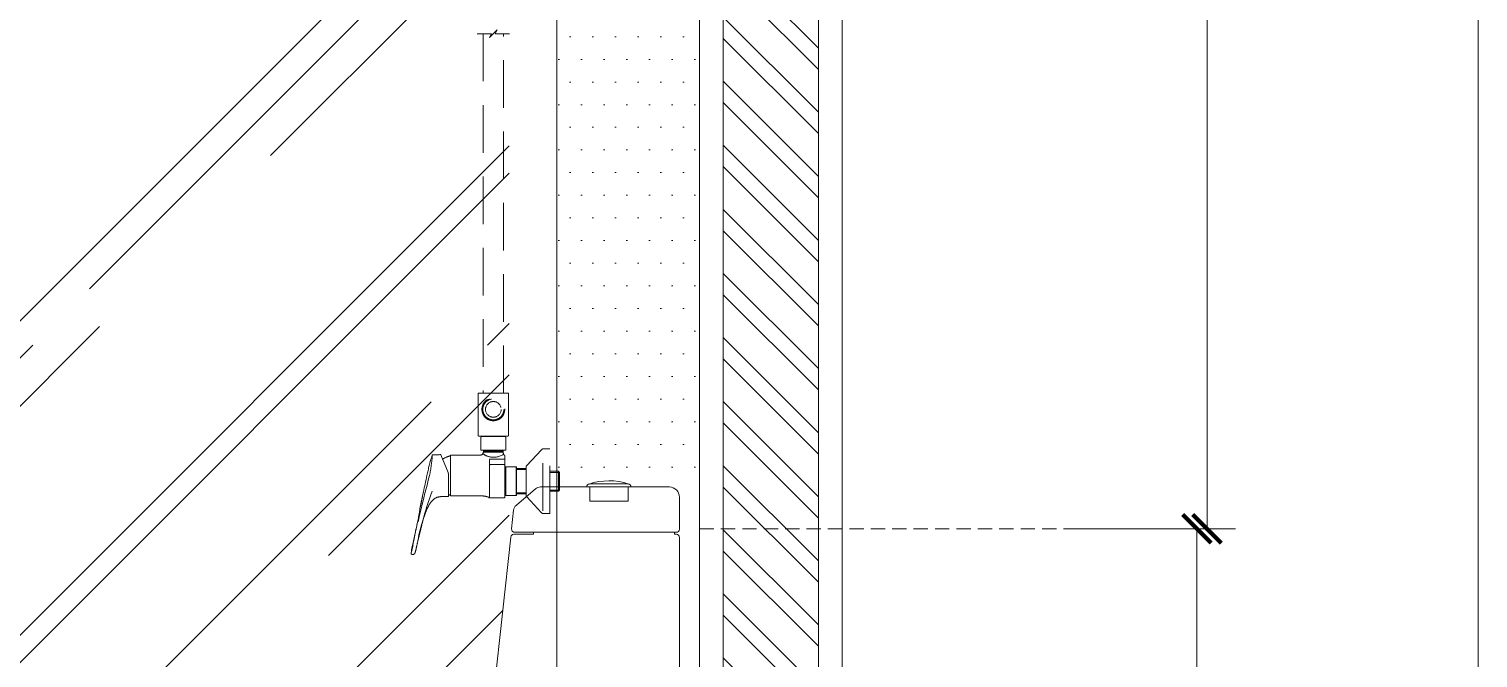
# Model space of a CAD drawing. Header units: millimetres. Extents: x 7371 to 278338, y -43753 to 35464.
# Drawn here: x 273083 to 274606, y -4881 to -4219 of the extents above; entities that cross this region are included whole.
import ezdxf

# ---------------------------------------------------------------- set-up
doc = ezdxf.new("R2010")
doc.units = ezdxf.units.MM
doc.header["$MEASUREMENT"] = 0
doc.linetypes.add('CENTER', pattern=[50.800000000000004, 31.75, -6.349999999999999, 6.349999999999999, -6.349999999999999])
doc.linetypes.add('HIDDEN2', pattern=[0.1875, 0.125, -0.0625])
doc.layers.get('DEFPOINTS').update_dxf_attribs({"lineweight": 18})
for name, color, linetype, lineweight in [('0.05', 252, 'Continuous', 5), ('28-Arsiran', 252, 'Continuous', 5), ('8', 8, 'Continuous', 5), ('AS', 8, 'HIDDEN2', 5), ('DINDING', 1, 'Continuous', 20), ('PIPA AIR BERSIH', 5, 'CENTER', 5)]:
    doc.layers.add(name, color=color, linetype=linetype, lineweight=lineweight)
doc.styles.get("Standard").update_dxf_attribs({"font": 'arial.ttf'})
doc.dimstyles.new('30 baru', dxfattribs={"dimtxt": 0.2, "dimasz": 0.1, "dimexe": 0.1, "dimexo": 0.1, "dimgap": 0.1, "dimtad": 1, "dimtoh": 1, "dimdec": 0, "dimlfac": 300, "dimtxsty": 'Standard', "dimblk": 'ARCHTICK', "dimcen": 0.1, "dimclrd": 1, "dimclre": 1, "dimclrt": 4, "dimadec": 0, "dimazin": 0, "dimtfac": 1, "dimtdec": 0, "dimtix": 1, "dimtmove": 0, "dimatfit": 3, "dimfxl": 1, "dimlwd": 5, "dimlwe": 5, "dimarcsym": 0})

# ---------------------------------------------------------------- blocks, each defined once
blk = doc.blocks.new('A$C192cc9fb')
at = {"layer": '0.05'}
for p, q in [((0.1198188071901143, 3.000013136901572), (0.6310965733302965, 3.000013136901572)), ((0.3598198581435383, 3.000013136901572), (0.2718194727938226, 3.000013136901572)), ((0.2718194727938226, 3.000013136901572), (0.2718194727938226, 3.000013136901572)), ((0.3598198581435383, 3.012013189449164), (0.2838195253416416, 3.012013189449164)), ((0.2838195253416416, 3.000013136901572), (0.2838195253416416, 2.944012891678994)), ((0.2838195253416416, 3.000013136901572), (0.2838195253416416, 2.944012891678994)), ((0.3598198581435383, 3.012013189449164), (0.4358201909456341, 3.012013189449164)), ((0.3598198581435383, 3.000013136901572), (0.4478202434932257, 3.000013136901572)), ((0.4358201909456341, 3.000013136901572), (0.4358201909456341, 2.944012891678994)), ((0.4358201909456341, 3.000013136901572), (0.4358201909456341, 2.944012891678994)), ((0.4478202434932257, 3.000013136901572), (0.4478202434932257, 3.000013136901572)), ((0.7272772794383684, 2.928288182832603), (0.65181568905885, 2.992400026351362)), ((0.0798186320310208, 2.83201240123438), (0.0798186320310208, 2.960012961742933)), ((0.4358201909456341, 2.944012891678994), (0.2838195253416416, 2.944012891678994)), ((0.7383726271923763, 2.907343373683034), (0.7463835270707762, 2.83330323389464)), ((0.09181868457881137, 2.820012348686333), (0.7344531032647694, 2.820012348686333)), ((0.09981871961056754, 2.812012313654606), (0.09981871961056754, 2.820012348686333)), ((0.09981871961056754, 2.812012313654606), (0.09981871961056754, 2.820012348686333)), ((0.6590397746577139, 2.812012313654606), (0.6590397746577139, 2.820012348686333)), ((0.0798186320310208, 1.740007619395328), (0.0798186320310208, 2.800012261107014)), ((0.09181868457881137, 2.812012313654606), (0.09981871961056754, 2.812012313654606)), ((0.09181868457881137, 2.812012313654606), (0.09981871961056754, 2.812012313654606)), ((0.6590397746577139, 2.812012313654606), (0.7379154132952692, 2.812012313654606)), ((0.749845837101276, 2.801303093767302), (0.8645348568613827, 1.741298452055645))]:
    blk.add_line(p, q, dxfattribs=at)
for centre, radius, start, end in [((0.1198188071901143, 2.960012961742933), 0.04000017515892806, 90, 180), ((0.2838195253416416, 3.000013136901572), 0.01200005254767842, 90, 180), ((0.359970093696603, 2.777987294617134), 0.2465917945364028, 71.34987785914727, 108.5111537675258), ((0.4358201909456341, 3.000013136901572), 0.01200005254767842, 0, 90), ((0.6310965733302965, 2.968012996774632), 0.03200014012714246, 49.6489140421589, 90), ((0.7065581637098433, 2.903901153255447), 0.0320001401271424, 6.175193180569768, 49.6489140421589), ((0.09181868457881137, 2.83201240123438), 0.01200005254767842, 180, 270), ((0.7344531032647694, 2.83201240123438), 0.01200005254767842, 270, 6.175193180569768), ((0.09181868457881137, 2.800012261107014), 0.01200005254767842, 90, 180), ((0.09181868457881137, 2.800012261107014), 0.01200005254767842, 90, 180), ((0.7379154132952692, 2.800012261107014), 0.01200005254767842, 6.175193180569768, 90)]:
    blk.add_arc(centre, radius, start, end, dxfattribs=at)
blk = doc.blocks.new('HDFJF')
at = {"layer": 'AS', "ltscale": 0.4}
for p, q in [((171.0079916020003, 108.1907022299137), (171.0229467615017, 108.1907022299137)), ((171.0143374678811, 107.8129043516263), (171.014337467884, 108.1907022299137)), ((171.0229467615017, 108.1907022299137), (171.0209417159294, 108.1947019857725)), ((171.0209417159294, 108.1947019857725), (171.0249414717876, 108.1907022299137)), ((171.0249414717876, 108.1907022299137), (171.028941227646, 108.1867024740555)), ((171.028941227646, 108.1867024740555), (171.0269465173602, 108.1907022299137)), ((171.0269465173602, 108.1907022299137), (171.0418913415751, 108.1907022299137)), ((171.0355454756912, 108.1907022299137), (171.0355454756884, 107.8129043516263)), ((171.0089424483512, 107.7684109434345), (171.0089424483512, 107.8124082578763)), ((171.0094385421011, 107.8129043516263), (171.0404444014684, 107.8129043516263)), ((171.0409404952184, 107.8124082578763), (171.0409404952184, 107.7684109434345)), ((170.972221175574, 107.7544066302871), (170.9654412276591, 107.7544066302871)), ((170.9654412276591, 107.6864107806943), (170.9654412276591, 107.7544066302871)), ((171.0404444014684, 107.7679045143979), (171.0094385421011, 107.7679045143979)), ((171.0119396814234, 107.7664058978619), (171.0119396814234, 107.7532077370583)), ((171.0369407393599, 107.7674084206479), (171.0129422042098, 107.7674084206479)), ((171.014244450303, 107.7679045143979), (171.0139447269958, 107.7676047910907)), ((171.0139447269958, 107.7676047910907), (171.0139447269958, 107.7674084206479)), ((171.0359382165738, 107.7676047910907), (171.0356384932666, 107.7679045143979)), ((171.0359382165738, 107.7674084206479), (171.0359382165738, 107.7676047910907)), ((171.0379432621462, 107.7532077370583), (171.0379432621462, 107.7664058978619)), ((170.9730273279176, 107.6892219786103), (170.9730273279176, 107.7502828509907)), ((170.9898325036947, 107.7369916726093), (170.9743192387246, 107.7535591367974)), ((171.0379432621462, 107.7532077370583), (171.0119396814234, 107.7532077370583)), ((171.0119396814234, 107.7532077370583), (171.0122394047308, 107.7529080137511)), ((171.0122394047308, 107.7529080137511), (171.0376435388389, 107.7529080137511)), ((171.0129422042098, 107.7039084206645), (171.0129422042098, 107.7469032123196)), ((171.0139447269958, 107.7437302793784), (171.0289412276431, 107.7437302793784)), ((171.0144408207458, 107.7529080137511), (171.0144408207458, 107.7500244688299)), ((171.0144408207458, 107.7529080137511), (171.0144408207458, 107.7500244688299)), ((171.0144408207458, 107.7508926328917), (171.0153193200944, 107.7519571673969)), ((171.0144408207458, 107.7508926328917), (171.0354421228238, 107.7508926328917)), ((171.0153193200944, 107.7519571673969), (171.0153193200944, 107.7529080137511)), ((171.0345739587616, 107.7519571673969), (171.0153193200944, 107.7519571673969)), ((171.0345739587616, 107.7519571673969), (171.0345739587616, 107.7529080137511)), ((171.0354421228238, 107.7508926328917), (171.0345739587616, 107.7519571673969)), ((171.0354421228238, 107.7509029681784), (171.0354421228238, 107.7529080137511)), ((171.0354421228238, 107.7509029681784), (171.0354421228238, 107.7529080137511)), ((171.0376435388389, 107.7529080137511), (171.0379432621462, 107.7532077370583)), ((171.0694452152632, 107.7479057351062), (171.038439355896, 107.7479057351062)), ((171.0699413090132, 107.7471512591949), (171.0699413090132, 107.7054070372005)), ((171.0800492191669, 107.7481227761216), (171.0725147953407, 107.7294882546417)), ((171.0878523604409, 107.7482467995593), (171.0881004073159, 107.7482467995593)), ((171.0881004073159, 107.7482467995593), (171.0883484541908, 107.7482364642727)), ((170.9566045577394, 107.7308835183139), (170.9554470056563, 107.7297259662304)), ((170.9554470056563, 107.7297259662304), (170.9654412276591, 107.7297259662304)), ((170.9554470056563, 107.7110914447505), (170.9554470056563, 107.7297259662304)), ((170.9566045577394, 107.7308835183139), (170.9566045577394, 107.7099235573815)), ((170.9654412276591, 107.7308835183139), (170.9566045577394, 107.7308835183139)), ((170.9904422855956, 107.7052520079031), (170.9904422855956, 107.7355550677918)), ((171.0004468428846, 107.7336223692242), (170.9904422855956, 107.7336223692242)), ((171.0004468428846, 107.7325681700057), (170.9904422855956, 107.7325681700057)), ((171.0009429366346, 107.7354103737809), (171.0004468428846, 107.7354103737809)), ((171.0004468428846, 107.7054070372005), (171.0004468428846, 107.7354103737809)), ((171.0009429366346, 107.7354103737809), (171.0009429366346, 107.7054070372005)), ((171.0009429366346, 107.7354103737809), (171.0124461104598, 107.7354103737809)), ((171.0119396814234, 107.7054070372005), (171.0119396814234, 107.7354103737809)), ((171.0124461104598, 107.7354103737809), (171.0124461104598, 107.7054070372005)), ((171.0129422042098, 107.7306561420119), (171.0124461104598, 107.7306561420119)), ((171.0139447269958, 107.737901177817), (171.0279387048569, 107.737901177817)), ((171.0289412276431, 107.7039084206645), (171.0289412276431, 107.736908990317)), ((171.0720807133095, 107.7272351621949), (171.0720807133095, 107.7046835671485)), ((170.9554470056563, 107.7110914447505), (170.9654412276591, 107.7110914447505)), ((170.9554470056563, 107.7110914447505), (170.9566045577394, 107.7099235573815)), ((170.9566045577394, 107.7099235573815), (170.9654412276591, 107.7099235573815)), ((171.0124461104598, 107.7101509336835), (171.0129422042098, 107.7101509336835)), ((170.9743192387246, 107.687258274184), (170.9898325036947, 107.7038154030861)), ((171.0004468428846, 107.7082492409752), (170.9904422855956, 107.7082492409752)), ((170.9904422855956, 107.7071847064706), (171.0004468428846, 107.7071847064706)), ((171.0004468428846, 107.7054070372005), (171.0009429366346, 107.7054070372005)), ((171.0124461104598, 107.7054070372005), (171.0009429366346, 107.7054070372005)), ((171.0139447269958, 107.7029058978778), (171.0286828454818, 107.7029058978778)), ((171.0694452152632, 107.7049109434505), (171.0365996749069, 107.7049109434505)), ((171.0699413090132, 107.7071020241789), (171.0699413090132, 107.7056550840753)), ((171.0720807133095, 107.7047249082944), (171.0720807133095, 107.7046835671485)), ((171.0720807133095, 107.7046835671485), (171.0720807133095, 107.7046835671485)), ((171.0808657067969, 107.7041047911067), (171.0808657067969, 107.7041047911067)), ((171.0873666019775, 107.701438287201), (171.0873666019775, 107.701438287201)), ((171.0931440271063, 107.6940278868124), (171.0931440271063, 107.6940278868124)), ((171.1013709151251, 107.6949787331665), (171.0992625166881, 107.7050246316016)), ((171.1013502445522, 107.6950717507449), (171.1013709151251, 107.6949787331665)), ((171.1020323734582, 107.6917851296515), (171.1013709151251, 107.6949787331665)), ((171.1016603031458, 107.6935731342088), (171.1013709151251, 107.6949787331665)), ((171.1013709151251, 107.6949787331665), (171.1013709151251, 107.6949787331665)), ((171.1020323734582, 107.6917851296515), (171.1016603031458, 107.6935731342088)), ((170.9654412276591, 107.6864107806943), (170.972221175574, 107.6864107806943)), ((171.0993658695527, 107.6771917051758), (171.0986630700737, 107.6798272032222)), ((171.1020323734582, 107.6917851296515), (171.1020323734582, 107.6917851296515)), ((171.1061974939, 107.6487179909902), (171.1064041996291, 107.6479738503655)), ((171.1064041996291, 107.6479738503655), (171.1072103519725, 107.64516265245)), ((171.1082542159046, 107.6599627826541), (171.1086366215035, 107.6582057839567)), ((171.1093394209824, 107.6514051654691), (171.1093394209824, 107.6514051654691)), ((171.1105176436385, 107.6506196836985), (171.111282454836, 107.6445115294031)), ((171.1104969730656, 107.6434780007572), (171.1101352380395, 107.6434056537521)), ((171.1101352380395, 107.6434056537521), (171.1103212731957, 107.6434469948979)), ((171.1101352380395, 107.6434056537521), (171.1101352380395, 107.6434056537521)), ((171.1103212731957, 107.6434469948979), (171.1104866377791, 107.6434780007572)), ((171.1104866377791, 107.6434780007572), (171.1104866377791, 107.6434780007572)), ((171.111282454836, 107.6445011941165), (171.111282454836, 107.6445115294031))]:
    blk.add_line(p, q, dxfattribs=at)
for points in [[(170.9654412276591, 107.7544066302871), (170.9654412276591, 107.7544066302871)], [(171.0249414717848, 107.7337463926619), (171.0249414717848, 107.7337463926619)], [(170.9523980961519, 107.7204035378474), (170.9523980961519, 107.7204035378474)], [(170.9654412276591, 107.6879093972304), (170.9654412276591, 107.6879093972304)], [(170.9654412276591, 107.6864107806943), (170.9654412276591, 107.6864107806943)]]:
    blk.add_lwpolyline(points, dxfattribs=at)
for points in [[(171.0089424483512, 107.8124082578763), (171.0089424483512, 107.8126873106108), (171.0091698246533, 107.8129043516263), (171.0094385421011, 107.8129043516263)], [(171.0404444014684, 107.8129043516263), (171.0407234542028, 107.8129043516263), (171.0409404952184, 107.8126873106108), (171.0409404952184, 107.8124082578763)], [(170.972221175574, 107.7544066302871), (170.9730066573447, 107.7544066302871), (170.9737507979696, 107.7541069069799), (170.9743192387246, 107.7535591367974)], [(171.0094385421011, 107.7679045143979), (171.0091698246533, 107.7679045143979), (171.0089424483512, 107.7681318907), (171.0089424483512, 107.7684109434345)], [(171.0119396814234, 107.7664058978619), (171.0119396814234, 107.7669536680438), (171.0123944340275, 107.7674084206479), (171.0129422042098, 107.7674084206479)], [(171.0369407393599, 107.7674084206479), (171.0374988448286, 107.7674084206479), (171.0379432621462, 107.7669536680438), (171.0379432621462, 107.7664058978619)], [(171.0409404952184, 107.7684109434345), (171.0409404952184, 107.7681318907), (171.0407234542028, 107.7679045143979), (171.0404444014684, 107.7679045143979)], [(171.0129422042098, 107.7469032123196), (171.0129422042098, 107.7472132709139), (171.0130765629336, 107.7474923236479), (171.0133142745221, 107.7476886940907)], [(171.0129422042098, 107.7429241270345), (171.0130042159284, 107.7434202207845), (171.0134486332461, 107.7437819558103), (171.0139447269958, 107.7437302793784)], [(171.0144408207458, 107.7500244688299), (171.0144408207458, 107.7491149636217), (171.0140274092876, 107.7482571348459), (171.0133142745221, 107.7476886940907)], [(171.0283831221746, 107.7459213601067), (171.0234531905352, 107.7450118548985), (171.0183578943126, 107.7460143776845), (171.0141410974386, 107.7487325580227)], [(171.0359072107144, 107.7493009987778), (171.0337057946992, 107.7475853412258), (171.0311219730853, 107.7464277891428), (171.0283831221746, 107.7459213601067)], [(171.028982568789, 107.7388106830253), (171.0289618982162, 107.7402782937021), (171.0289412276431, 107.7417459043783), (171.0289205570702, 107.7432135150551)], [(171.038439355896, 107.7479057351062), (171.0367857100631, 107.7479057351062), (171.0354421228238, 107.7492493223459), (171.0354421228238, 107.7509029681784)], [(171.0694452152632, 107.7479057351062), (171.0697139327112, 107.7479057351062), (171.0699413090132, 107.7476783588041), (171.0699413090132, 107.7474096413567)], [(171.0699413090132, 107.7471512591949), (171.0728351892207, 107.7463037657057), (171.0756153812773, 107.7451358783361), (171.0782508793235, 107.7436579323727)], [(171.0800492191669, 107.7481227761216), (171.0800698897398, 107.7481537819809), (171.0800802250263, 107.7481847878407), (171.0801008955991, 107.7482157937)], [(171.0801008955991, 107.7482157937), (171.080121566172, 107.7482364642727), (171.0801525720314, 107.7482571348459), (171.0801835778908, 107.7482778054186)], [(171.0803282719011, 107.7483191465644), (171.0830051110933, 107.7482881407052), (171.0856716149988, 107.7482674701319), (171.0883484541908, 107.7482364642727)], [(171.0883484541908, 107.7482364642727), (171.088782536222, 107.7482364642727), (171.0891546065344, 107.7479470762521), (171.0892786299719, 107.7475336647938)], [(171.0919761397368, 107.7264083392784), (171.090529199633, 107.7335500222191), (171.0895163415603, 107.7407743874515), (171.0889272302323, 107.7480400938299)], [(171.0892786299719, 107.7475336647938), (171.0914076989817, 107.7405676817227), (171.0932370446844, 107.7335293516459), (171.0947459965069, 107.7264083392784)], [(170.9898325036947, 107.7369916726093), (170.99022524458, 107.7366196022964), (170.9904422855956, 107.7361028379737), (170.9904422855956, 107.7355550677918)], [(171.0129422042098, 107.736908990317), (171.0129422042098, 107.7374567604995), (171.0133866215273, 107.737901177817), (171.0139447269958, 107.737901177817)], [(171.0279387048569, 107.737901177817), (171.0284968103256, 107.737901177817), (171.0289412276431, 107.7374567604995), (171.0289412276431, 107.736908990317)], [(171.028982568789, 107.7388106830253), (171.0290342452212, 107.7384282774263), (171.0289618982162, 107.7380458718273), (171.0287861983464, 107.7376944720882)], [(171.0720807133095, 107.7272351621949), (171.0720807133095, 107.7280103086789), (171.0722357426063, 107.7287751198768), (171.0725147953407, 107.7294882546417)], [(171.0919761397368, 107.7264083392784), (171.099035140386, 107.6997019590768), (171.1053500004105, 107.6727992084325), (171.1109310550966, 107.6457414284912)], [(171.0947459965069, 107.7264083392784), (171.097195459397, 107.7148741595938), (171.0996242517141, 107.7033296446221), (171.1020323734582, 107.6917851296515)], [(171.0893096358313, 107.7100475808186), (171.096833724371, 107.6886742084284), (171.1029005375206, 107.6668150775742), (171.1074583988475, 107.6446252175541)], [(170.9904422855956, 107.7052520079031), (170.9904422855956, 107.7047145730072), (170.99022524458, 107.7041978086851), (170.9898325036947, 107.7038154030861)], [(171.0139447269958, 107.7029058978778), (171.0133866215273, 107.7029058978778), (171.0129422042098, 107.7033503151954), (171.0129422042098, 107.7039084206645)], [(171.0289412276431, 107.7039084206645), (171.0289412276431, 107.7033503151954), (171.0284968103256, 107.7029058978778), (171.0279387048569, 107.7029058978778)], [(171.0289412276431, 107.7038980853773), (171.0289412276431, 107.7033503151954), (171.0284968103256, 107.7029058978778), (171.0279387048569, 107.7029058978778)], [(171.0291686039452, 107.7030402566021), (171.0290239099349, 107.7029472390237), (171.0288482100652, 107.7029058978778), (171.0286828454818, 107.7029058978778)], [(171.0290239099349, 107.7038154030861), (171.0289929040755, 107.703867079518), (171.0289722335025, 107.7038774148046), (171.0289515629296, 107.7038980853773)], [(171.0291686039452, 107.7035983620701), (171.029116927513, 107.7036810443624), (171.0290652510806, 107.7037637266536), (171.0290239099349, 107.7038154030861)], [(171.0291686039452, 107.7030402566021), (171.0314423669656, 107.7042908262629), (171.0340055180065, 107.7049316140232), (171.0365996749069, 107.7049109434505)], [(171.0292099450909, 107.703474338633), (171.0291996098046, 107.7034950092062), (171.0291996098046, 107.7035260150655), (171.0291892745181, 107.7035466856381)], [(171.0699413090132, 107.7054070372005), (171.0699413090132, 107.705127984466), (171.0697139327112, 107.7049109434505), (171.0694452152632, 107.7049109434505)], [(171.0699413090132, 107.7054070372005), (171.0699413090132, 107.705127984466), (171.0697139327112, 107.7049109434505), (171.0694452152632, 107.7049109434505)], [(171.0697966150028, 107.7050556374603), (171.0697035974247, 107.7049626198825), (171.0695795739872, 107.7049109434505), (171.0694452152632, 107.7049109434505)], [(171.0699413090132, 107.7054070372005), (171.0699413090132, 107.7052726784763), (171.0698896325809, 107.7051486550387), (171.0697966150028, 107.7050556374603)], [(171.0720807133095, 107.7063475482675), (171.0713779138305, 107.7060995013928), (171.070664779065, 107.7058721250907), (171.0699413090132, 107.7056550840753)], [(171.0723804366167, 107.7043838438413), (171.0722150720333, 107.7043838438413), (171.0720807133095, 107.704518202565), (171.0720807133095, 107.7046835671485)], [(171.0783335616152, 107.7043321674088), (171.0763491866157, 107.7043528379814), (171.0743648116162, 107.704363173268), (171.0723804366167, 107.7043838438413)], [(171.0783335616152, 107.7043321674088), (171.0791810551046, 107.7043218321222), (171.080028548594, 107.704249485117), (171.0808657067969, 107.7041047911067)], [(171.0810000655208, 107.7039084206645), (171.0808863773698, 107.7038877500912), (171.0807830245053, 107.7039600970964), (171.0807623539323, 107.7040634499614)], [(171.0808657067969, 107.7041047911067), (171.0832738285411, 107.7039911029557), (171.0855682621342, 107.7030505918881), (171.0873666019775, 107.701438287201)], [(171.0810000655208, 107.7039084206645), (171.0812894535416, 107.7039497618103), (171.0815788415623, 107.7039807676691), (171.0818682295831, 107.7040117735283)], [(171.0873666019775, 107.701438287201), (171.089919417732, 107.6995262592067), (171.091914128018, 107.6969734434521), (171.0931440271063, 107.6940278868124)], [(171.0938881677311, 107.6926326231407), (171.0935884444238, 107.6930667051716), (171.0933403975491, 107.6935317930624), (171.0931440271063, 107.6940278868124)], [(171.1001926924692, 107.7005907937119), (171.0998826338755, 107.7020687396753), (171.0995725752818, 107.7035466856381), (171.0992625166881, 107.7050246316016)], [(171.1013709151251, 107.6949787331665), (171.1009781742398, 107.696849420015), (171.1005854333545, 107.6987201068629), (171.1001926924692, 107.7005907937119)], [(170.9743192387246, 107.687258274184), (170.9737507979696, 107.6867105040015), (170.9730066573447, 107.6864107806943), (170.972221175574, 107.6864107806943)], [(171.0938881677311, 107.6926326231407), (171.0963169600481, 107.6877233620742), (171.0981566410373, 107.6825350482737), (171.0993658695527, 107.6771917051758)], [(171.1020323734582, 107.6917851296515), (171.1020427087448, 107.6917437885057), (171.1020427087448, 107.6917024473598), (171.1020530440312, 107.6916611062139)], [(171.1044301599159, 107.6783182514), (171.1034689782756, 107.6827417540031), (171.102683496505, 107.6871859271783), (171.1020530440312, 107.6916611062139)], [(171.1044301599159, 107.6783182514), (171.1058667647333, 107.671589979917), (171.1072723636913, 107.664851373148), (171.1086572920764, 107.6581024310923)], [(171.1044301599159, 107.6783182514), (171.1050502771033, 107.6752693418954), (171.1056807295772, 107.6722100971047), (171.1063215173373, 107.6691611876)], [(171.0993658695527, 107.6771917051758), (171.1011332035366, 107.6704530984067), (171.1028281905153, 107.6636834857784), (171.1044508304889, 107.6569035378634)], [(171.1063215173373, 107.6691611876), (171.1069623050977, 107.6660916075221), (171.1076134281443, 107.6630220274448), (171.1082542159046, 107.6599627826541)], [(171.1042337894734, 107.6578337136443), (171.1041614424681, 107.6581437722376), (171.1040787601764, 107.658453830832), (171.1040064131714, 107.6587742247119)], [(171.1044508304889, 107.6569035378634), (171.1043784834837, 107.6572135964567), (171.1043061364784, 107.6575133197644), (171.1042337894734, 107.6578337136443)], [(171.1061974939, 107.6487179909902), (171.105608382572, 107.6514465066144), (171.1050192712439, 107.6541750222392), (171.1044508304889, 107.6569035378634)], [(171.1057737471552, 107.6506403542711), (171.1058254235874, 107.6504336485423), (171.1058667647333, 107.6502269428129), (171.1059081058792, 107.6500512429433)], [(171.1059081058792, 107.6500512429433), (171.1060114587438, 107.6495551491933), (171.1060527998895, 107.6493587787505), (171.1061044763217, 107.6491624083083)], [(171.1061044763217, 107.6491624083083), (171.1061354821813, 107.649028049584), (171.1061561527541, 107.6488936908603), (171.106176823327, 107.6488213438552)], [(171.106176823327, 107.6488213438552), (171.1061871586135, 107.64874899685), (171.1061974939, 107.6487386615634), (171.1061974939, 107.6487179909902)], [(171.1072206872591, 107.64516265245), (171.106879622806, 107.6463512103923), (171.1065385583531, 107.6475294330479), (171.1061974939, 107.6487179909902)], [(171.1086366215035, 107.6582057839567), (171.1086366215035, 107.658185113384), (171.1086469567899, 107.6581644428108), (171.1086469567899, 107.6581541075248)], [(171.1104452966332, 107.6508470600005), (171.1097321618678, 107.6532345111717), (171.1091327152535, 107.6556529682026), (171.1086572920764, 107.6581024310923)], [(171.1104452966332, 107.6508470600005), (171.1104763024925, 107.6507747129954), (171.1104969730656, 107.6507127012763), (171.1105176436385, 107.6506403542711)], [(171.1101352380395, 107.6434056537521), (171.108853662519, 107.6431369363041), (171.107582422285, 107.6439017475021), (171.1072103519725, 107.64516265245)], [(171.1072206872591, 107.64516265245), (171.107355045983, 107.644831923283), (171.1074997399934, 107.6445011941165), (171.1077167810089, 107.6442324766686)], [(171.1077167810089, 107.6442324766686), (171.1079234867381, 107.6439637592206), (171.1082128747589, 107.6437570534918), (171.1085229333524, 107.6436020241948)], [(171.108171533613, 107.6438190652103), (171.1083989099149, 107.6436537006268), (171.1086572920764, 107.6435296771897), (171.1089260095242, 107.6434469948979)], [(171.1085229333524, 107.6436020241948), (171.1087709802274, 107.6434883360438), (171.1090396976752, 107.643395318466), (171.1092980798367, 107.6433746478928)], [(171.1089260095242, 107.6434469948979), (171.1091947269721, 107.6433746478928), (171.1094841149929, 107.6433333067469), (171.1097631677272, 107.6433539773201)], [(171.1092980798367, 107.6433746478928), (171.109577132571, 107.6433436420335), (171.1098561853052, 107.6433746478928), (171.1101352380395, 107.6434056537521)], [(171.1097631677272, 107.6433539773201), (171.1098871911647, 107.6433643126062), (171.110011214602, 107.6433849831788), (171.1101352380395, 107.6434056537521)], [(171.1105486494978, 107.6434986713299), (171.1105279789248, 107.6434883360438), (171.110507308352, 107.6434883360438), (171.1104866377791, 107.6434780007572)], [(171.111282454836, 107.6445011941165), (171.1113031254091, 107.6440154356531), (171.1109723962425, 107.6435813536216), (171.1104969730656, 107.6434780007572)], [(171.110848372805, 107.6436330300541), (171.1107553552269, 107.6435710183356), (171.1106520023623, 107.6435193419031), (171.1105486494978, 107.6434986713299)], [(171.1110860843935, 107.6438707416428), (171.1110240726747, 107.643777724065), (171.1109413903831, 107.6437053770593), (171.110848372805, 107.6436330300541)], [(171.1112411136903, 107.64417046495), (171.111210107831, 107.644067112085), (171.1111584313987, 107.6439637592206), (171.1110860843935, 107.6438707416428)], [(171.111282454836, 107.6445115294031), (171.1112721195497, 107.6443978412521), (171.1112721195497, 107.644284153101), (171.1112411136903, 107.64417046495)]]:
    blk.add_open_spline(points, degree=3, dxfattribs=at)
for points, knots in [([(171.0129422042098, 107.7959028054067), (171.0129422042098, 107.8025380593113), (171.0183165531666, 107.807902072982), (171.0249414717848, 107.807902072982), (171.0315663904029, 107.807902072982), (171.0369407393599, 107.8025380593113), (171.0369407393599, 107.7959028054067), (171.0369407393599, 107.7892778867887), (171.0315663904029, 107.7839035378314), (171.0249414717848, 107.7839035378314), (171.0183165531666, 107.7839035378314), (171.0129422042098, 107.7892778867887), (171.0129422042098, 107.7959028054067), (171.0129422042098, 107.7959028054067), (171.0129422042098, 107.7959028054067), (171.0129422042098, 107.7959028054067)], [0, 0, 0, 0, 1, 1, 1, 2, 2, 2, 3, 3, 3, 4, 4, 4, 5, 5, 5, 5]), ([(171.0134382979595, 107.7959028054067), (171.0134382979595, 107.8022590065768), (171.018595605901, 107.807405979232), (171.0249414717848, 107.807405979232), (171.0312976729551, 107.807405979232), (171.0364446456101, 107.8022590065768), (171.0364446456101, 107.7959028054067), (171.0364446456101, 107.7895569395232), (171.0312976729551, 107.7844099668681), (171.0249414717848, 107.7844099668681), (171.018595605901, 107.7844099668681), (171.0134382979595, 107.7895569395232), (171.0134382979595, 107.7959028054067), (171.0134382979595, 107.7959028054067), (171.0134382979595, 107.7959028054067), (171.0134382979595, 107.7959028054067)], [0, 0, 0, 0, 1, 1, 1, 2, 2, 2, 3, 3, 3, 4, 4, 4, 5, 5, 5, 5]), ([(171.0139447269958, 107.7959028054067), (171.0139447269958, 107.8019799538428), (171.0188643233488, 107.806909885482), (171.0249414717848, 107.806909885482), (171.0310186202208, 107.806909885482), (171.0359382165738, 107.8019799538428), (171.0359382165738, 107.7959028054067), (171.0359382165738, 107.7898359922572), (171.0310186202208, 107.7849060606181), (171.0249414717848, 107.7849060606181), (171.0188643233488, 107.7849060606181), (171.0139447269958, 107.7898359922572), (171.0139447269958, 107.7959028054067), (171.0139447269958, 107.7959028054067), (171.0139447269958, 107.7959028054067), (171.0139447269958, 107.7959028054067)], [0, 0, 0, 0, 1, 1, 1, 2, 2, 2, 3, 3, 3, 4, 4, 4, 5, 5, 5, 5]), ([(171.0166939131931, 107.7959028054067), (171.0166939131931, 107.8004606667335), (171.0203836104578, 107.8041606992851), (171.0249414717848, 107.8041606992851), (171.0294993331117, 107.8041606992851), (171.0331890303765, 107.8004606667335), (171.0331890303765, 107.7959028054067), (171.0331890303765, 107.791355279366), (171.0294993331117, 107.7876552468149), (171.0249414717848, 107.7876552468149), (171.0203836104578, 107.7876552468149), (171.0166939131931, 107.791355279366), (171.0166939131931, 107.7959028054067), (171.0166939131931, 107.7959028054067), (171.0166939131931, 107.7959028054067), (171.0166939131931, 107.7959028054067)], [0, 0, 0, 0, 1, 1, 1, 2, 2, 2, 3, 3, 3, 4, 4, 4, 5, 5, 5, 5]), ([(171.0801835778908, 107.7482778054186), (171.0802145837501, 107.7482881407052), (171.0802455896095, 107.7483088112778), (171.0802765954689, 107.7483088112778), (171.0802972660418, 107.7483088112778), (171.0803076013283, 107.7483088112778), (171.0803282719011, 107.7483191465644)], [2, 2, 2, 2, 3, 3, 3, 4, 4, 4, 4]), ([(171.1040064131714, 107.6587742247119), (171.10325193726, 107.6618438047892), (171.1025077966353, 107.6649133848665), (171.101732650151, 107.6679829649444), (171.1009575036668, 107.6710525450211), (171.1001720218962, 107.6741221250984), (171.0993762048391, 107.6771917051758)], [0, 0, 0, 0, 1, 1, 1, 2, 2, 2, 2]), ([(171.1072206872591, 107.64516265245), (171.1073240401235, 107.6449042702882), (171.1074273929881, 107.6446355528402), (171.107582422285, 107.6444081765381), (171.1077374515818, 107.6441808002361), (171.1079441573109, 107.6439740945072), (171.108171533613, 107.6438190652103)], [0, 0, 0, 0, 1, 1, 1, 2, 2, 2, 2]), ([(171.1112514489768, 107.6443048236737), (171.1112721195497, 107.6443461648196), (171.111282454836, 107.6443978412521), (171.111282454836, 107.644449517684), (171.111282454836, 107.6444701882572), (171.111282454836, 107.6444908588299), (171.111282454836, 107.6445011941165)], [0, 0, 0, 0, 1, 1, 1, 2, 2, 2, 2])]:
    blk.add_open_spline(points, degree=3, knots=knots, dxfattribs=at)
blk = doc.blocks.new('_ArchTick')
at = {"color": 0, "linetype": 'ByBlock', "const_width": 0.15}
blk.add_lwpolyline([(-0.5, -0.5), (0.5, 0.5)], dxfattribs=at)
blk = doc.blocks.new('*D236')
at = {"color": 1, "lineweight": 5, "transparency": 16777216}
for p, q in [((127661.7517891513, -898.9150741099558), (127662.1331808195, -898.9150741099558)), ((127662.0331808195, -901.4150741099552), (127662.0331808195, -898.9150741099558)), ((127661.7517891513, -901.4150741099552), (127662.1331808195, -901.4150741099552))]:
    blk.add_line(p, q, dxfattribs=at)
at = {"layer": 'DEFPOINTS', "color": 0, "transparency": 16777216}
for p in [(127661.6517891513, -898.9150741099558), (127662.0331808195, -898.9150741099558), (127661.6517891513, -901.4150741099552)]:
    blk.add_point(p, dxfattribs=at)
at = {"color": 1, "lineweight": 5, "transparency": 16777216, "xscale": 0.1, "yscale": 0.1, "zscale": 0.1}
for p, rotation in [((127662.0331808195, -898.9150741099558), 90), ((127662.0331808195, -901.4150741099552), 270)]:
    blk.add_blockref('_ArchTick', p, dxfattribs=dict(at, rotation=rotation))
at = {"color": 4, "transparency": 16777216, "insert": (127661.8310662219, -900.1650741099915), "char_height": 0.2, "attachment_point": 5, "rotation": 90}
blk.add_mtext('750', dxfattribs=at)
blk = doc.blocks.new('*D237')
at = {"color": 1, "lineweight": 5, "transparency": 16777216}
for p, q in [((127661.6363074575, -891.4150741099552), (127662.168720522, -891.4150741099552)), ((127662.068720522, -898.9150741099558), (127662.068720522, -891.4150741099552)), ((127661.600767755, -898.9150741099558), (127662.168720522, -898.9150741099558))]:
    blk.add_line(p, q, dxfattribs=at)
at = {"layer": 'DEFPOINTS', "color": 0, "transparency": 16777216}
for p in [(127661.5363074575, -891.4150741099552), (127662.068720522, -891.4150741099552), (127661.500767755, -898.9150741099558)]:
    blk.add_point(p, dxfattribs=at)
at = {"color": 1, "lineweight": 5, "transparency": 16777216, "xscale": 0.1, "yscale": 0.1, "zscale": 0.1}
for p, rotation in [((127662.068720522, -891.4150741099552), 90), ((127662.068720522, -898.9150741099558), 270)]:
    blk.add_blockref('_ArchTick', p, dxfattribs=dict(at, rotation=rotation))
at = {"color": 4, "transparency": 16777216, "insert": (127661.8666059244, -895.1650741099915), "char_height": 0.2, "attachment_point": 5, "rotation": 90}
blk.add_mtext('2250', dxfattribs=at)
blk = doc.blocks.new('*D238')
at = {"color": 1, "lineweight": 5, "transparency": 16777216}
for p, q in [((127661.600767755, -891.4150741099552), (127663.1178570377, -891.4150741099552)), ((127663.0178570377, -901.4150741099552), (127663.0178570377, -891.4150741099552)), ((127661.7517891513, -901.4150741099552), (127663.1178570377, -901.4150741099552))]:
    blk.add_line(p, q, dxfattribs=at)
at = {"layer": 'DEFPOINTS', "color": 0, "transparency": 16777216}
for p in [(127661.500767755, -891.4150741099552), (127663.0178570377, -891.4150741099552), (127661.6517891513, -901.4150741099552)]:
    blk.add_point(p, dxfattribs=at)
at = {"color": 1, "lineweight": 5, "transparency": 16777216, "xscale": 0.1, "yscale": 0.1, "zscale": 0.1}
for p, rotation in [((127663.0178570377, -891.4150741099552), 90), ((127663.0178570377, -901.4150741099552), 270)]:
    blk.add_blockref('_ArchTick', p, dxfattribs=dict(at, rotation=rotation))
at = {"color": 4, "transparency": 16777216, "insert": (127662.8156742273, -896.4150741099911), "char_height": 0.2, "attachment_point": 5, "rotation": 90}
blk.add_mtext('3000', dxfattribs=at)
blk = doc.blocks.new('dsdsdsdsd')
h = blk.add_hatch()
h.set_pattern_fill('DOTS', color=8, scale=0.05)
h.set_pattern_definition([(0, (127803.6664204888, -997.3892394727438), (0.0396875, 0.079375), [0, -0.079375])])
h.paths.add_polyline_path([(127659.7907862589, -894.6794021807212), (127660.2907862589, -894.6794021807212), (127660.2907862589, -898.74598841952), (127659.7907862589, -898.74598841952)])
h = blk.add_hatch()
h.set_pattern_fill('AR-RROOF', color=8, scale=0.03333333333333333, angle=45)
h.set_pattern_definition([(45, (127077.642345538, -1380.496847396917), (0.7184204896855326, 1.915787972494753), [12.7, -1.693333333333333, 4.233333333333333, -0.8466666666666667]), (45, (127078.1392530434, -1379.401256150146), (-1.394933117472742, 0.1975656346635212), [2.54, -0.2794, 5.08, -0.635]), (45, (127077.4328062285, -1379.68862434602), (2.712037348562885, 3.514273562045062), [6.773333333333333, -1.185333333333334, 3.386666666666667, -0.8466666666666667])])
edge = h.paths.add_edge_path()
edge.add_line((127659.6242823175, -895.4150741099547), (127656.8742853491, -895.4150741099548))
edge.add_line((127656.8742853491, -895.4150741099548), (127656.8742853491, -901.4150741099547))
edge.add_line((127656.8742853491, -901.4150741099547), (127657.7076168153, -901.4150741099547))
edge.add_line((127657.7076168153, -901.4150741099547), (127658.1561701072, -901.4150741099547))
edge.add_line((127658.1561701072, -901.4150741099547), (127658.1119440152, -901.0790047239609))
edge.add_spline(control_points=[(127658.1119440152, -901.0790047239609), (127658.0888404677, -900.9034536333829), (127657.9934588498, -900.7454788477776), (127657.8488537953, -900.6432819279536)], knot_values=[0, 0, 0, 0, 1, 1, 1, 1], degree=3, periodic=0)
edge.add_spline(control_points=[(127657.8488537953, -900.6432819279536), (127657.8243399043, -900.6259175821316), (127657.8002010179, -900.6079825770573), (127657.7764860498, -900.5894932172803)], knot_values=[0, 0, 0, 0, 1, 1, 1, 1], degree=3, periodic=0)
edge.add_spline(control_points=[(127657.7764860498, -900.5894932172803), (127657.6820419435, -900.5159433919257), (127657.6268510416, -900.402969164507), (127657.6268510416, -900.2832611579103)], knot_values=[0, 0, 0, 0, 1, 1, 1, 1], degree=3, periodic=0)
edge.add_line((127657.6268510416, -900.2832611579103), (127657.6268510416, -900.162428137359))
edge.add_spline(control_points=[(127657.6268510416, -900.1624281373589), (127657.6268510416, -900.1090144313375), (127657.6327777455, -900.0557474662668), (127657.6444925647, -900.0036544288006)], knot_values=[0, 0, 0, 0, 1, 1, 1, 1], degree=3, periodic=0)
edge.add_spline(control_points=[(127657.8515337139, -899.9888207277698), (127657.8373074954, -899.9888207277698), (127657.8051170632, -899.9888207277698), (127657.758232673, -899.9888207277698), (127657.713593511, -899.9888207277698), (127657.67668324, -899.9888207277698), (127657.648725996, -899.9888207277698), (127657.6308711003, -899.9888207277698), (127657.6268684021, -899.9888207277698), (127657.626867542, -899.9888207277698)], knot_values=[0.4267252665545576, 0.4267252665545576, 0.4267252665545576, 0.4267252665545576, 0.4495218213431463, 0.4796586871723464, 0.5097955530015463, 0.5392698840901964, 0.5688209563327064, 0.5990681784810964, 0.6308351487165587, 0.6308351487165587, 0.6308351487165587, 0.6308351487165587], degree=3, periodic=0)
edge.add_line((127657.6268675417, -899.9888207277698), (127657.6388890233, -899.8909136169864))
edge.add_spline(control_points=[(127657.6374477557, -899.9026525191988), (127657.637758652, -899.9001204520295), (127657.6384882711, -899.8975003401264), (127657.6408706662, -899.8925171994665), (127657.6425249287, -899.8901627518288), (127657.6465376726, -899.8861652049143), (127657.6488892296, -899.884528393333), (127657.6538386036, -899.8821768776977), (127657.6564282018, -899.8814599505357), (127657.6589230652, -899.8811504714134)], knot_values=[0, 0, 0, 0, 0.25, 0.25, 0.5, 0.5, 0.75, 0.75, 1, 1, 1, 1], degree=3, periodic=0)
edge.add_spline(control_points=[(127657.658923065, -899.8811504697748), (127657.8005694127, -899.8635801924426), (127658.077846957, -899.8380502932039), (127658.4238653805, -899.8305859305955), (127658.6948235529, -899.8252432932594), (127658.9590278224, -899.821532849085), (127659.1554937056, -899.8200761011142), (127659.2842079211, -899.8197130097484)], knot_values=[-0.01332711881953433, -0.01332711881953433, -0.01332711881953433, -0.01332711881953433, 0.25, 0.5, 0.625, 0.75, 0.9874612352143104, 0.9874612352143104, 0.9874612352143104, 0.9874612352143104], degree=3, periodic=0)
edge.add_arc((127659.2842775975, -899.8444129948734), 0.02470008331335116, 9.999999997262307, 90.43362267259909, ccw=False)
edge.add_line((127659.3086024311, -899.840123870419), (127659.311303127, -899.8554402778776))
edge.add_line((127659.311303127, -899.8554402778776), (127659.3065553774, -899.8554402778776))
edge.add_spline(control_points=[(127659.3065553774, -899.8554402778776), (127659.306499313, -899.8554402778776), (127659.3064525297, -899.855508973806), (127659.3063779723, -899.8557831720891), (127659.3063508147, -899.8559880214625), (127659.306318617, -899.85652007506), (127659.3063133621, -899.85685139812), (127659.3063272651, -899.8576310089313), (127659.3063461241, -899.8580721317014), (127659.306409048, -899.8590542375488), (127659.3064538661, -899.8596017668488), (127659.3065676349, -899.8607548592175), (127659.3066365501, -899.8613630014635), (127659.3068000309, -899.8626423107191), (127659.3068945777, -899.8633114123146), (127659.3071021023, -899.864654435824), (127659.3072159347, -899.8653353898337), (127659.3073402425, -899.8660260278689)], knot_values=[0, 0, 0, 0, 0.125, 0.125, 0.25, 0.25, 0.375, 0.375, 0.5, 0.5, 0.625, 0.625, 0.75, 0.75, 0.875, 0.875, 1, 1, 1, 1], degree=3, periodic=0)
edge.add_spline(control_points=[(127659.3073402425, -899.8660260278689), (127659.3102145812, -899.8819954857555), (127659.3130865199, -899.8979653758058), (127659.3159561342, -899.9139356833177)], knot_values=[0, 0, 0, 0, 0.01379539918945001, 0.01379539918945001, 0.01379539918945001, 0.01379539918945001], degree=3, periodic=0)
edge.add_spline(control_points=[(127659.3159561342, -899.9139356833181), (127659.3156354174, -899.9159848436099), (127659.3151799817, -899.9184075560527), (127659.3139448146, -899.9235647563185), (127659.3131656197, -899.9263072895047), (127659.3122048837, -899.9291200037791)], knot_values=[0, 0, 0, 0, 0.5, 0.5, 1, 1, 1, 1], degree=3, periodic=0)
edge.add_spline(control_points=[(127659.3122048837, -899.9291200037786), (127659.3114830292, -899.931233352761), (127659.3106300468, -899.9332971321267), (127659.3086657702, -899.9373136985022), (127659.3075559564, -899.9392640679022), (127659.3038309024, -899.9449339244715), (127659.3008245202, -899.9484775376573), (127659.2954093073, -899.9532989885481), (127659.2934523302, -899.9548225357429), (127659.2902608524, -899.9569487208524), (127659.2891543635, -899.9576303213636), (127659.2868733654, -899.9589204114469), (127659.2856963898, -899.9595306295381), (127659.2820525366, -899.9612464136317), (127659.2794731615, -899.962238172694), (127659.276454273, -899.9631204561488), (127659.2761768752, -899.9631991337208), (127659.2758978032, -899.9632758388543)], knot_values=[0.1124347433384587, 0.1124347433384587, 0.1124347433384587, 0.1124347433384587, 0.2374347433384583, 0.2374347433384583, 0.3624347433384579, 0.3624347433384579, 0.6124347433384565, 0.6124347433384565, 0.7374347433384574, 0.7374347433384574, 0.7999347433384578, 0.7999347433384578, 0.8624347433384583, 0.8624347433384583, 0.9874347433384585, 0.9874347433384585, 1, 1, 1, 1], degree=3, periodic=0)
edge.add_line((127659.2758978032, -899.963275838852), (127659.2758978032, -899.9708249527845))
edge.add_spline(control_points=[(127659.2758978032, -899.9708249527845), (127659.2794296545, -899.9708249527845), (127659.2875463457, -899.9708249527845), (127659.3005978865, -899.9708249527845), (127659.3145238109, -899.9708249527845), (127659.3279143191, -899.9708249527845), (127659.3402560755, -899.9708249527845), (127659.3510700268, -899.9708249527845), (127659.3599584114, -899.9708249527845), (127659.3665131699, -899.9708249527845), (127659.3707305295, -899.9708249527845), (127659.3712584508, -899.9708249527845), (127659.3715224114, -899.9708249527845)], knot_values=[0, 0, 0, 0, 0.05072721356084531, 0.113227213560847, 0.1757272135608448, 0.2382272135608448, 0.300727213560845, 0.3632272135608446, 0.4257272135608455, 0.4882272135608465, 0.5507272135608454, 0.6132272135608456, 0.6132272135608456, 0.6132272135608456, 0.6132272135608456], degree=3, periodic=0)
edge.add_arc((127659.3715224114, -899.9796464111103), 0.00882145832652744, 0, 90, ccw=False)
edge.add_line((127659.3803438698, -899.9796464111103), (127659.3803438698, -900.0036407777579))
edge.add_line((127659.3803438698, -900.0036407777579), (127659.4196377054, -900.0036407777578))
edge.add_arc((127659.4196377054, -899.8977832778431), 0.1058574999147654, 270.0000000000513, 351.7867892983401)
edge.add_arc((127659.5414225676, -899.9082338794805), 0.01764291665249491, 95.84725717194408, 195.3552510356184, ccw=False)
edge.add_arc((127659.5386681049, -899.8801403611907), 0.01058574999147971, 173.8248068196406, 275.18719727734594, ccw=False)
edge.add_line((127659.5281437774, -899.8790016635252), (127659.6242823175, -898.9904484346603))
edge.add_line((127659.6242823175, -898.9904484346602), (127659.6242823175, -895.4150741099547))
h.paths.add_polyline_path([(127656.8742853491, -895.4150741099548), (127654.5409520157, -895.4150741099548), (127654.5409520157, -901.4150741099547), (127656.8742853491, -901.4150741099547)])
h.paths.add_polyline_path([(127656.7043328103, -898.2760260840437), (127656.7043328103, -899.1576264663663, -1), (127656.6005476389, -899.1576264663663), (127656.6005476389, -898.2760260840437, -1)], flags=16)
h.paths.add_polyline_path([(127656.8742853491, -894.7484074432881), (127654.5409520157, -894.7484074432881), (127654.5409520157, -895.4150741099548), (127656.8742853491, -895.4150741099548)])
h.paths.add_polyline_path([(127659.6242823175, -894.7484074432881), (127656.8742853491, -894.7484074432881), (127656.8742853491, -895.4150741099548), (127659.6242823175, -895.4150741099547)])
at = {"layer": '28-Arsiran'}
h = blk.add_hatch(dxfattribs=at)
h.set_pattern_fill('ANSI32', color=256, scale=0.01666666666666667, angle=90)
h.set_pattern_definition([(135, (127739.0056392321, -1052.600897013899), (-0.1122532015133644, -0.1122532015133644), []), (135, (127739.0056392321, -1052.526061513899), (-0.1122532015133644, -0.1122532015133644), [])])
h.paths.add_polyline_path([(127660.3741195922, -889.9270058968159), (127660.7074529256, -889.9270058968159), (127660.7074529256, -901.6150741099548), (127660.3741195922, -901.6150741099548)])
blk.add_line((127659.7907862589, -891.4150741099547), (127659.7907862589, -898.9904484346602))
at = {"layer": '8'}
for p, q in [((127660.3741195922, -901.6150741099548), (127660.3741195922, -889.9270058968159)), ((127660.7074529256, -901.6150741099548), (127660.7074529256, -889.9270058968159))]:
    blk.add_line(p, q, dxfattribs=at)
at = {"layer": 'AS', "ltscale": 0.4}
blk.add_line((127660.2907862589, -898.9150741099553), (127661.845700929, -898.9150741099553), dxfattribs=at)
at = {"layer": 'DINDING'}
for p, q in [((127660.2907862589, -901.6150741099548), (127660.2907862589, -889.9270058968159)), ((127660.7907862589, -901.6150741099548), (127660.7907862589, -889.9270058968159)), ((127659.7907862589, -901.6150741099548), (127659.7907862589, -891.4150741099547))]:
    blk.add_line(p, q, dxfattribs=at)
at = {"xscale": -3.333333333333333, "yscale": 3.333333333333333, "zscale": 3.333333333333333}
blk.add_blockref('HDFJF', (128229.6515780356, -1257.816419209082), dxfattribs=at)
at = {"layer": 'DINDING', "xscale": -0.8821419697470456, "yscale": 0.8821419697470456, "zscale": 0.8821419697470456}
blk.add_blockref('A$C192cc9fb', (127660.2907862589, -901.415074109939), dxfattribs=at)
for base, p1, p2, picture, middle in [((127662.068720522, -891.4150741099552), (127661.5007677549, -898.9150741099553), (127661.5363074574, -891.4150741099547), '*D237', (127661.8666059244, -895.1650741099915)), ((127663.0178570377, -891.4150741099552), (127661.6517891512, -901.4150741099547), (127661.5007677549, -891.4150741099547), '*D238', (127662.8156742273, -896.4150741099911)), ((127662.0331808195, -898.9150741099558), (127661.6517891512, -901.4150741099547), (127661.6517891512, -898.9150741099553), '*D236', (127661.8310662219, -900.1650741099915))]:
    dim = blk.add_linear_dim(base=base, p1=p1, p2=p2, angle=90, dimstyle='30 baru')
    dim.commit()
    dim.dimension.update_dxf_attribs({"geometry": picture, "text_midpoint": middle})

msp = doc.modelspace()

# ---------------------------------------------------------------- block references
at = {"layer": 'PIPA AIR BERSIH', "xscale": 300.0000059255024, "yscale": 300.0000059255024, "zscale": 300.0000059255024}
msp.add_blockref('dsdsdsdsd', (-38024300.48542885, 264929.8379866981), dxfattribs=at)

doc.saveas('drawing.dxf')
